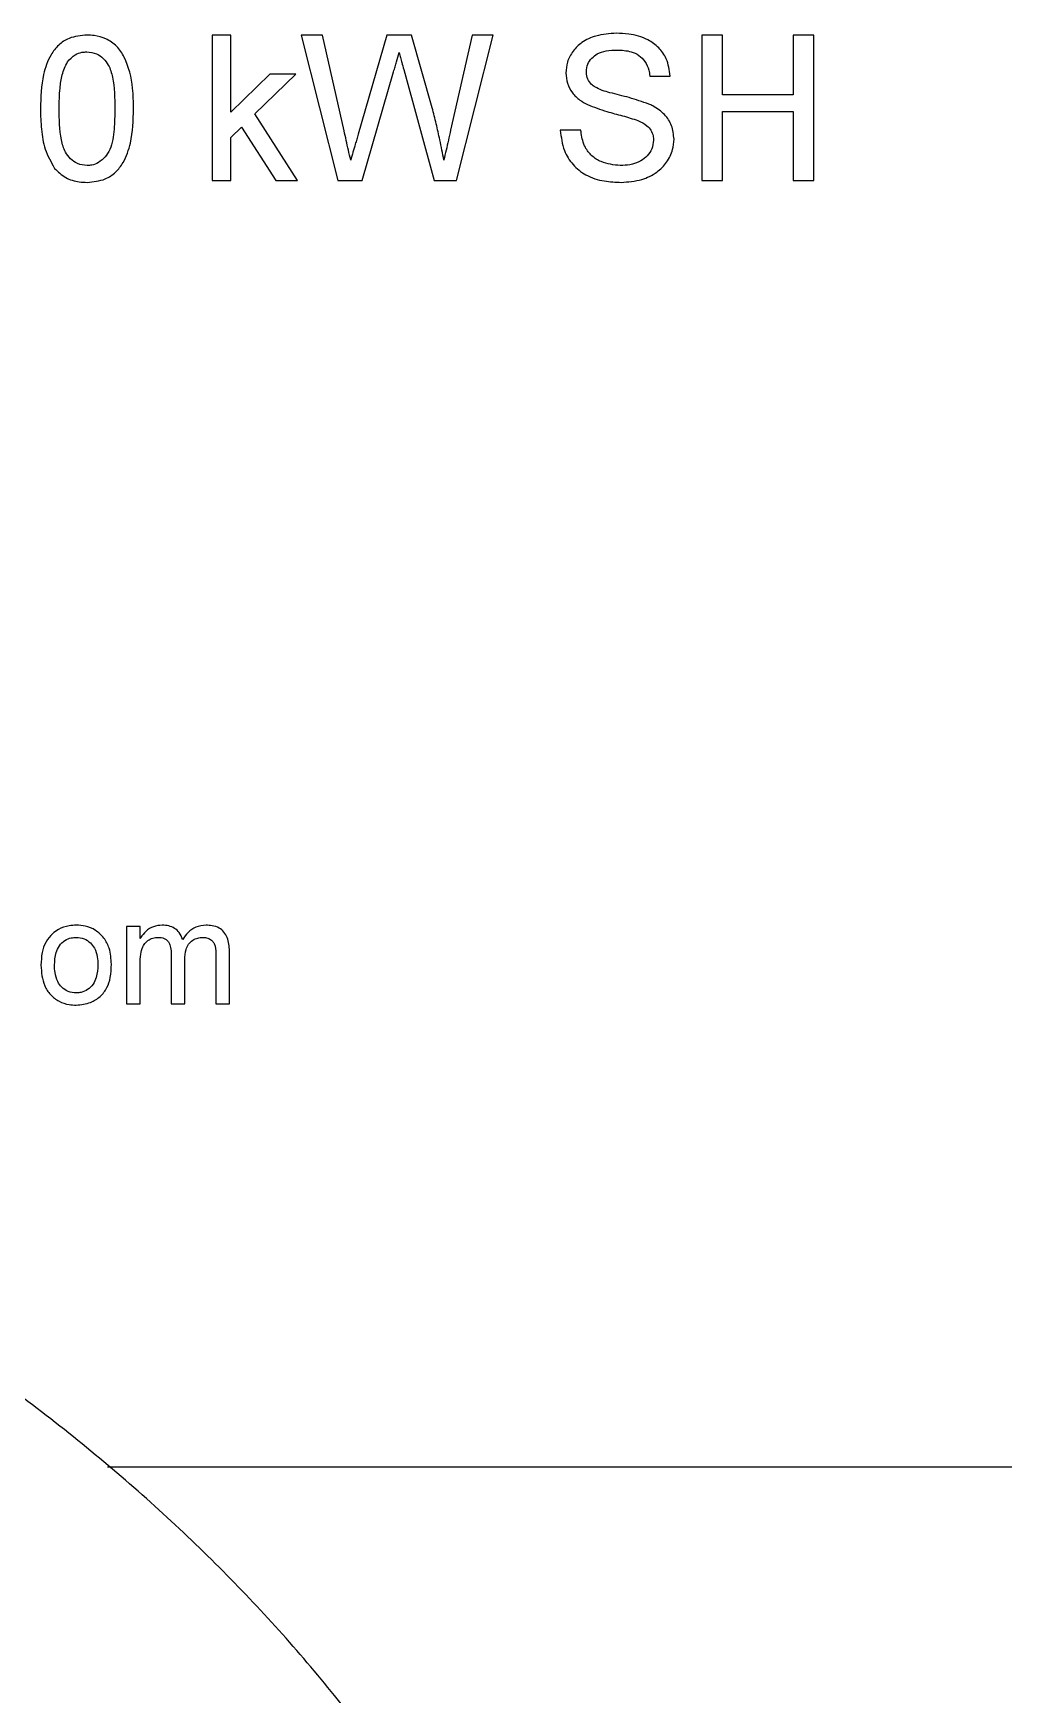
# Model space of a CAD drawing. Extents: x 75 to 2075, y 25 to 1460.
# Drawn here: x 814.22 to 835.96, y 1162.11 to 1199.01 of the extents above; entities that cross this region are included whole.
import ezdxf

# ---------------------------------------------------------------- set-up
doc = ezdxf.new("R2010")
doc.units = 0
doc.header["$LTSCALE"] = 5
doc.linetypes.add('SLD-KATı', pattern=[0])
doc.layers.get('0').update_dxf_attribs({"linetype": 'CONTINUOUS'})

msp = doc.modelspace()

# ---------------------------------------------------------------- linework, layer by layer
at = {"color": 7, "linetype": 'SLD-KATı'}
for p, q in [((818.609, 1198.967), (818.195, 1198.967)), ((818.195, 1198.967), (818.195, 1195.739)), ((818.609, 1197.255), (818.609, 1198.967)), ((820.645, 1198.967), (820.175, 1198.967)), ((820.175, 1198.967), (820.988, 1195.739)), ((821.125, 1196.844), (820.645, 1198.967)), ((822.076, 1198.967), (821.438, 1196.764)), ((822.624, 1198.967), (822.076, 1198.967)), ((823.085, 1197.35), (822.624, 1198.967)), ((823.968, 1198.967), (823.492, 1196.856)), ((823.625, 1195.739), (824.439, 1198.967)), ((824.439, 1198.967), (823.968, 1198.967)), ((829.53, 1198.967), (829.075, 1198.967)), ((829.075, 1198.967), (829.075, 1195.739)), ((829.53, 1197.643), (829.53, 1198.967)), ((831.103, 1198.967), (831.103, 1197.643)), ((831.558, 1198.967), (831.103, 1198.967)), ((831.558, 1195.739), (831.558, 1198.967)), ((819.475, 1198.098), (818.609, 1197.255)), ((819.145, 1197.216), (820.051, 1198.098)), ((820.051, 1198.098), (819.475, 1198.098)), ((821.527, 1195.739), (822.226, 1198.154)), ((822.45, 1198.206), (823.124, 1195.739)), ((827.916, 1198.057), (828.371, 1198.057)), ((831.103, 1197.643), (829.53, 1197.643)), ((820.092, 1195.739), (819.145, 1197.216)), ((829.53, 1197.27), (831.103, 1197.27)), ((829.53, 1195.739), (829.53, 1197.27)), ((831.103, 1197.27), (831.103, 1195.739)), ((818.609, 1196.694), (818.847, 1196.925)), ((818.847, 1196.925), (819.608, 1195.739)), ((826.384, 1196.856), (825.929, 1196.856)), ((818.609, 1195.739), (818.609, 1196.694)), ((818.195, 1195.739), (818.609, 1195.739)), ((819.608, 1195.739), (820.092, 1195.739)), ((820.988, 1195.739), (821.527, 1195.739)), ((823.124, 1195.739), (823.625, 1195.739)), ((829.075, 1195.739), (829.53, 1195.739)), ((831.103, 1195.739), (831.558, 1195.739)), ((816.293, 1179.169), (816.293, 1177.453)), ((816.594, 1179.169), (816.293, 1179.169)), ((816.594, 1178.901), (816.594, 1179.169)), ((816.594, 1177.453), (816.594, 1178.327)), ((817.286, 1178.547), (817.286, 1177.453)), ((817.587, 1177.453), (817.587, 1178.432)), ((818.279, 1178.514), (818.279, 1177.453)), ((818.58, 1177.453), (818.58, 1178.625)), ((816.293, 1177.453), (816.594, 1177.453)), ((817.286, 1177.453), (817.587, 1177.453)), ((818.279, 1177.453), (818.58, 1177.453)), ((815.87, 1167.167), (835.957, 1167.167))]:
    msp.add_line(p, q, dxfattribs=at)
for points, knots in [([(815.415, 1198.967), (815.278, 1198.956), (815.048, 1198.936), (814.775, 1198.755), (814.567, 1198.483), (814.401, 1197.999), (814.388, 1197.587), (814.38, 1197.331)], [0, 0, 0, 0, 0.1853182, 0.3110152, 0.4364901, 0.649439, 1, 1, 1, 1]), ([(816.45, 1197.331), (816.447, 1197.483), (816.44, 1197.874), (816.324, 1198.359), (816.09, 1198.732), (815.846, 1198.892), (815.612, 1198.96), (815.469, 1198.965), (815.415, 1198.967)], [0, 0, 0, 0, 0.209365, 0.536473, 0.669571, 0.803799, 0.925399, 1, 1, 1, 1]), ([(827.174, 1199.009), (827.02, 1198.998), (826.752, 1198.979), (826.417, 1198.83), (826.201, 1198.621), (826.075, 1198.38), (826.06, 1198.206), (826.053, 1198.124)], [0, 0, 0, 0, 0.288622, 0.502176, 0.674255, 0.846252, 1, 1, 1, 1]), ([(828.371, 1198.057), (828.352, 1198.189), (828.319, 1198.42), (828.125, 1198.697), (827.839, 1198.9), (827.506, 1198.997), (827.265, 1199.005), (827.174, 1199.009)], [0, 0, 0, 0, 0.231374, 0.404133, 0.577211, 0.839509, 1, 1, 1, 1]), ([(814.981, 1198.374), (815.034, 1198.431), (815.123, 1198.529), (815.285, 1198.589), (815.374, 1198.593), (815.41, 1198.595)], [0, 0, 0, 0, 0.462703, 0.784389, 1, 1, 1, 1]), ([(815.41, 1198.595), (815.484, 1198.587), (815.622, 1198.572), (815.784, 1198.451), (815.917, 1198.278), (816.026, 1197.896), (816.031, 1197.567), (816.036, 1197.332)], [0, 0, 0, 0, 0.139891, 0.259166, 0.37275, 0.552833, 1, 1, 1, 1]), ([(826.508, 1198.154), (826.515, 1198.212), (826.526, 1198.322), (826.623, 1198.458), (826.759, 1198.567), (826.959, 1198.627), (827.11, 1198.633), (827.192, 1198.636)], [0, 0, 0, 0, 0.184313, 0.348321, 0.514823, 0.73811, 1, 1, 1, 1]), ([(827.192, 1198.636), (827.297, 1198.631), (827.465, 1198.622), (827.682, 1198.526), (827.822, 1198.382), (827.894, 1198.214), (827.91, 1198.101), (827.916, 1198.057)], [0, 0, 0, 0, 0.300945, 0.484454, 0.669426, 0.871058, 1, 1, 1, 1]), ([(814.794, 1197.332), (814.798, 1197.484), (814.804, 1197.736), (814.851, 1198.093), (814.937, 1198.279), (814.981, 1198.374)], [0, 0, 0, 0, 0.42814, 0.708768, 1, 1, 1, 1]), ([(822.226, 1198.154), (822.237, 1198.191), (822.258, 1198.264), (822.299, 1198.405), (822.329, 1198.509), (822.348, 1198.577)], [0, 0, 0, 0, 0.2596068, 0.5191207, 1, 1, 1, 1]), ([(822.348, 1198.577), (822.358, 1198.54), (822.378, 1198.467), (822.412, 1198.343), (822.436, 1198.256), (822.45, 1198.206)], [0, 0, 0, 0, 0.296929, 0.593888, 1, 1, 1, 1]), ([(826.053, 1198.124), (826.06, 1198.047), (826.073, 1197.891), (826.187, 1197.68), (826.349, 1197.526), (826.474, 1197.457), (826.53, 1197.427)], [0, 0, 0, 0, 0.258254, 0.522174, 0.785317, 1, 1, 1, 1]), ([(826.624, 1197.869), (826.592, 1197.908), (826.528, 1197.984), (826.511, 1198.092), (826.509, 1198.147), (826.508, 1198.154)], [0, 0, 0, 0, 0.4737813, 0.9324407, 1, 1, 1, 1]), ([(827.894, 1197.436), (827.749, 1197.486), (827.465, 1197.584), (827.06, 1197.678), (826.768, 1197.76), (826.649, 1197.851), (826.624, 1197.869)], [0, 0, 0, 0, 0.3404708, 0.6673371, 0.9318895, 1, 1, 1, 1]), ([(814.38, 1197.331), (814.384, 1197.179), (814.393, 1196.878), (814.466, 1196.417), (814.616, 1196.147), (814.694, 1196.008)], [0, 0, 0, 0, 0.331913, 0.656791, 1, 1, 1, 1]), ([(815.415, 1196.07), (815.342, 1196.078), (815.206, 1196.094), (815.045, 1196.216), (814.908, 1196.389), (814.805, 1196.773), (814.798, 1197.1), (814.794, 1197.332)], [0, 0, 0, 0, 0.137432, 0.257018, 0.374009, 0.555489, 1, 1, 1, 1]), ([(816.036, 1197.332), (816.032, 1197.18), (816.025, 1196.876), (815.973, 1196.5), (815.825, 1196.255), (815.684, 1196.135), (815.539, 1196.076), (815.45, 1196.071), (815.415, 1196.07)], [0, 0, 0, 0, 0.291505, 0.584672, 0.707664, 0.830322, 0.933418, 1, 1, 1, 1]), ([(815.415, 1195.697), (815.554, 1195.709), (815.786, 1195.73), (816.06, 1195.913), (816.264, 1196.183), (816.429, 1196.665), (816.442, 1197.075), (816.45, 1197.331)], [0, 0, 0, 0, 0.189221, 0.314211, 0.4388, 0.649125, 1, 1, 1, 1]), ([(823.342, 1196.19), (823.313, 1196.34), (823.261, 1196.609), (823.175, 1196.995), (823.115, 1197.232), (823.085, 1197.35)], [0, 0, 0, 0, 0.384822, 0.692313, 1, 1, 1, 1]), ([(826.53, 1197.427), (826.673, 1197.37), (826.927, 1197.27), (827.312, 1197.181), (827.54, 1197.106), (827.654, 1197.069)], [0, 0, 0, 0, 0.389468, 0.694723, 1, 1, 1, 1]), ([(828.454, 1196.655), (828.444, 1196.758), (828.425, 1196.958), (828.248, 1197.223), (828.05, 1197.362), (827.923, 1197.422), (827.894, 1197.436)], [0, 0, 0, 0, 0.299474, 0.584952, 0.905783, 1, 1, 1, 1]), ([(821.272, 1196.19), (821.255, 1196.264), (821.223, 1196.41), (821.173, 1196.628), (821.141, 1196.772), (821.125, 1196.844)], [0, 0, 0, 0, 0.340963, 0.67047, 1, 1, 1, 1]), ([(821.438, 1196.764), (821.428, 1196.727), (821.406, 1196.654), (821.368, 1196.522), (821.323, 1196.367), (821.289, 1196.249), (821.272, 1196.19)], [0, 0, 0, 0, 0.191359, 0.382667, 0.691362, 1, 1, 1, 1]), ([(823.492, 1196.856), (823.475, 1196.782), (823.442, 1196.634), (823.392, 1196.411), (823.359, 1196.264), (823.342, 1196.19)], [0, 0, 0, 0, 0.334719, 0.667368, 1, 1, 1, 1]), ([(825.929, 1196.856), (825.947, 1196.701), (825.98, 1196.424), (826.196, 1196.077), (826.504, 1195.832), (826.886, 1195.712), (827.155, 1195.702), (827.281, 1195.697)], [0, 0, 0, 0, 0.231445, 0.413194, 0.595749, 0.811449, 1, 1, 1, 1]), ([(827.261, 1196.07), (827.114, 1196.085), (826.887, 1196.109), (826.622, 1196.275), (826.455, 1196.49), (826.403, 1196.701), (826.387, 1196.831), (826.384, 1196.856)], [0, 0, 0, 0, 0.332772, 0.5148547, 0.6985933, 0.9426284, 1, 1, 1, 1]), ([(827.654, 1197.069), (827.725, 1197.036), (827.837, 1196.985), (827.947, 1196.856), (827.993, 1196.741), (827.997, 1196.665), (827.999, 1196.633)], [0, 0, 0, 0, 0.387861, 0.614222, 0.840643, 1, 1, 1, 1]), ([(827.999, 1196.633), (827.99, 1196.567), (827.974, 1196.44), (827.868, 1196.278), (827.699, 1196.152), (827.489, 1196.081), (827.332, 1196.073), (827.261, 1196.07)], [0, 0, 0, 0, 0.190924, 0.36921, 0.544482, 0.79445, 1, 1, 1, 1]), ([(827.281, 1195.697), (827.435, 1195.709), (827.714, 1195.729), (828.067, 1195.898), (828.304, 1196.135), (828.433, 1196.397), (828.448, 1196.577), (828.454, 1196.655)], [0, 0, 0, 0, 0.273393, 0.495, 0.678653, 0.862163, 1, 1, 1, 1]), ([(814.694, 1196.008), (814.772, 1195.933), (814.927, 1195.784), (815.196, 1195.706), (815.357, 1195.699), (815.415, 1195.697)], [0, 0, 0, 0, 0.399824, 0.786995, 1, 1, 1, 1]), ([(827.781, 1143.431), (827.758, 1144.276), (827.704, 1146.295), (827.189, 1149.458), (826.216, 1152.863), (824.816, 1156.155), (823.012, 1159.316), (820.808, 1162.327), (818.214, 1165.168), (815.242, 1167.815), (811.913, 1170.242), (808.257, 1172.422), (804.314, 1174.329), (800.13, 1175.943), (795.752, 1177.25), (791.228, 1178.242), (786.599, 1178.909), (782.575, 1179.219), (780.108, 1179.248), (779.21, 1179.259)], [0, 0, 0, 0, 0.041005, 0.097935, 0.154841, 0.212122, 0.270143, 0.329201, 0.389483, 0.451027, 0.51371, 0.57728, 0.641425, 0.705855, 0.770316, 0.834712, 0.899019, 0.963264, 1, 1, 1, 1]), ([(815.176, 1179.199), (815.123, 1179.196), (814.987, 1179.19), (814.802, 1179.127), (814.692, 1179.043), (814.65, 1179.01)], [0, 0, 0, 0, 0.275997, 0.721151, 1, 1, 1, 1]), ([(815.958, 1178.335), (815.95, 1178.454), (815.937, 1178.659), (815.8, 1178.921), (815.613, 1179.093), (815.392, 1179.187), (815.244, 1179.195), (815.176, 1179.199)], [0, 0, 0, 0, 0.2717717, 0.4655998, 0.6598129, 0.845157, 1, 1, 1, 1]), ([(817.084, 1179.199), (817.018, 1179.193), (816.885, 1179.181), (816.719, 1179.071), (816.633, 1178.966), (816.598, 1178.908), (816.594, 1178.901)], [0, 0, 0, 0, 0.327156, 0.657156, 0.961134, 1, 1, 1, 1]), ([(817.54, 1178.88), (817.518, 1178.934), (817.478, 1179.031), (817.363, 1179.134), (817.229, 1179.191), (817.133, 1179.196), (817.084, 1179.199)], [0, 0, 0, 0, 0.2849515, 0.5194955, 0.7541916, 1, 1, 1, 1]), ([(818.06, 1179.199), (817.982, 1179.19), (817.834, 1179.174), (817.656, 1179.044), (817.578, 1178.934), (817.54, 1178.88)], [0, 0, 0, 0, 0.364051, 0.6927, 1, 1, 1, 1]), ([(818.58, 1178.625), (818.574, 1178.728), (818.566, 1178.879), (818.464, 1179.05), (818.347, 1179.145), (818.205, 1179.192), (818.105, 1179.197), (818.06, 1179.199)], [0, 0, 0, 0, 0.345032, 0.503016, 0.66139, 0.847802, 1, 1, 1, 1]), ([(814.65, 1179.01), (814.598, 1178.953), (814.487, 1178.832), (814.405, 1178.583), (814.397, 1178.404), (814.392, 1178.311)], [0, 0, 0, 0, 0.301005, 0.634558, 1, 1, 1, 1]), ([(814.693, 1178.312), (814.698, 1178.407), (814.706, 1178.558), (814.795, 1178.748), (814.916, 1178.863), (815.051, 1178.921), (815.139, 1178.926), (815.176, 1178.928)], [0, 0, 0, 0, 0.320819, 0.510588, 0.701439, 0.875342, 1, 1, 1, 1]), ([(815.176, 1178.928), (815.235, 1178.922), (815.351, 1178.911), (815.491, 1178.814), (815.597, 1178.676), (815.65, 1178.506), (815.654, 1178.38), (815.657, 1178.321)], [0, 0, 0, 0, 0.20299, 0.397254, 0.566464, 0.794667, 1, 1, 1, 1]), ([(816.594, 1178.327), (816.595, 1178.403), (816.598, 1178.536), (816.64, 1178.707), (816.718, 1178.823), (816.818, 1178.892), (816.915, 1178.925), (816.976, 1178.927), (816.997, 1178.928)], [0, 0, 0, 0, 0.278982, 0.486229, 0.63169, 0.777755, 0.92337, 1, 1, 1, 1]), ([(816.997, 1178.928), (817.042, 1178.925), (817.111, 1178.92), (817.191, 1178.87), (817.243, 1178.802), (817.281, 1178.691), (817.284, 1178.6), (817.286, 1178.547)], [0, 0, 0, 0, 0.2415663, 0.3720265, 0.5025128, 0.7094075, 1, 1, 1, 1]), ([(817.587, 1178.432), (817.591, 1178.509), (817.597, 1178.629), (817.664, 1178.779), (817.757, 1178.867), (817.87, 1178.92), (817.949, 1178.925), (817.988, 1178.928)], [0, 0, 0, 0, 0.318928, 0.494263, 0.670932, 0.839538, 1, 1, 1, 1]), ([(817.988, 1178.928), (818.025, 1178.925), (818.094, 1178.92), (818.177, 1178.871), (818.235, 1178.809), (818.279, 1178.689), (818.279, 1178.589), (818.279, 1178.514)], [0, 0, 0, 0, 0.191335, 0.351341, 0.485152, 0.618942, 1, 1, 1, 1]), ([(814.392, 1178.311), (814.403, 1178.153), (814.42, 1177.916), (814.595, 1177.646), (814.786, 1177.499), (814.99, 1177.43), (815.122, 1177.425), (815.176, 1177.423)], [0, 0, 0, 0, 0.347231, 0.525287, 0.70347, 0.879786, 1, 1, 1, 1]), ([(815.176, 1177.694), (815.113, 1177.7), (814.994, 1177.712), (814.851, 1177.812), (814.747, 1177.958), (814.699, 1178.131), (814.695, 1178.256), (814.693, 1178.312)], [0, 0, 0, 0, 0.210215, 0.40294, 0.572315, 0.811246, 1, 1, 1, 1]), ([(815.176, 1177.423), (815.284, 1177.434), (815.476, 1177.455), (815.715, 1177.605), (815.868, 1177.801), (815.948, 1178.055), (815.954, 1178.234), (815.958, 1178.335)], [0, 0, 0, 0, 0.2379212, 0.4216628, 0.6060591, 0.7770348, 1, 1, 1, 1]), ([(815.657, 1178.321), (815.652, 1178.225), (815.645, 1178.073), (815.557, 1177.88), (815.438, 1177.763), (815.302, 1177.701), (815.213, 1177.696), (815.176, 1177.694)], [0, 0, 0, 0, 0.320037, 0.509654, 0.70029, 0.875489, 1, 1, 1, 1])]:
    msp.add_open_spline(points, degree=3, knots=knots, dxfattribs=at)

doc.saveas('drawing.dxf')
